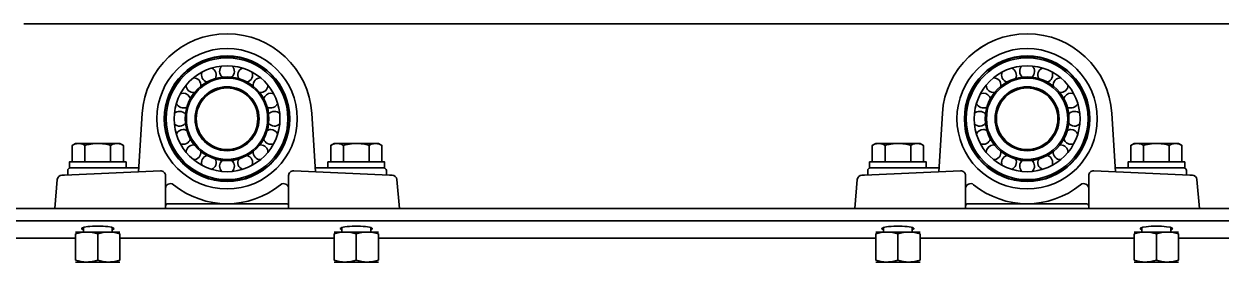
# Model space of a CAD drawing. Header units: millimetres. Extents: x -8400 to 8400, y -5940 to 5940.
# Drawn here: x -3591.3 to -3105.1, y 2719.1 to 2815.8 of the extents above; entities that cross this region are included whole.
import ezdxf

# ---------------------------------------------------------------- set-up
doc = ezdxf.new("R2010")
doc.units = ezdxf.units.MM
doc.layers.add('粗实线层', color=7, linetype='Continuous', lineweight=35)

msp = doc.modelspace()

# ---------------------------------------------------------------- linework, layer by layer
at = {"layer": '粗实线层', "linetype": 'Continuous', "lineweight": 35}
for points in [[(-3591.326, 2815.77), (-2721.333, 2815.77)], [(-3571.734, 2759.771), (-3571.734, 2766.467), (-3571.094, 2766.8), (-3570.448, 2767.054), (-3570.123, 2767.147), (-3569.796, 2767.215), (-3569.467, 2767.256), (-3569.136, 2767.27), (-3569.053, 2767.27), (-3568.971, 2767.267), (-3568.929, 2767.265), (-3568.888, 2767.262), (-3568.846, 2767.26), (-3568.805, 2767.256), (-3568.64, 2767.239), (-3568.475, 2767.215), (-3568.148, 2767.147), (-3567.822, 2767.053), (-3567.177, 2766.799), (-3566.538, 2766.467), (-3566.538, 2759.771)], [(-3550.95, 2766.467), (-3552.342, 2767.27), (-3552.479, 2767.27), (-3552.885, 2767.27), (-3553.548, 2767.27), (-3554.448, 2767.27), (-3555.557, 2767.27), (-3556.842, 2767.27), (-3558.264, 2767.27), (-3559.779, 2767.27), (-3561.342, 2767.27), (-3562.905, 2767.27), (-3564.42, 2767.27), (-3565.842, 2767.27), (-3567.127, 2767.27), (-3568.236, 2767.27), (-3569.136, 2767.27), (-3569.799, 2767.27), (-3570.205, 2767.27), (-3570.342, 2767.27), (-3571.734, 2766.467)], [(-3566.538, 2766.467), (-3565.901, 2766.642), (-3565.258, 2766.8), (-3565.096, 2766.836), (-3564.934, 2766.872), (-3564.772, 2766.906), (-3564.61, 2766.939), (-3564.285, 2767), (-3563.96, 2767.055), (-3563.308, 2767.148), (-3562.655, 2767.215), (-3561.999, 2767.256), (-3561.342, 2767.27), (-3560.682, 2767.256), (-3560.02, 2767.215), (-3559.937, 2767.207), (-3559.854, 2767.2), (-3559.771, 2767.192), (-3559.689, 2767.184), (-3559.524, 2767.166), (-3559.359, 2767.146), (-3559.031, 2767.102), (-3558.705, 2767.052), (-3558.057, 2766.935), (-3557.415, 2766.797), (-3556.778, 2766.641), (-3556.146, 2766.467), (-3556.146, 2759.771)], [(-3556.146, 2766.467), (-3555.506, 2766.8), (-3554.86, 2767.054), (-3554.535, 2767.147), (-3554.208, 2767.215), (-3553.879, 2767.256), (-3553.548, 2767.27), (-3553.465, 2767.27), (-3553.382, 2767.267), (-3553.341, 2767.265), (-3553.299, 2767.262), (-3553.258, 2767.26), (-3553.216, 2767.256), (-3553.051, 2767.239), (-3552.887, 2767.215), (-3552.559, 2767.147), (-3552.234, 2767.053), (-3551.588, 2766.799), (-3550.95, 2766.467), (-3550.95, 2759.771)], [(-3466.734, 2759.771), (-3466.734, 2766.467), (-3466.094, 2766.8), (-3465.449, 2767.054), (-3465.123, 2767.147), (-3464.796, 2767.215), (-3464.467, 2767.256), (-3464.136, 2767.27), (-3464.053, 2767.27), (-3463.971, 2767.267), (-3463.929, 2767.265), (-3463.888, 2767.262), (-3463.846, 2767.26), (-3463.805, 2767.256), (-3463.64, 2767.239), (-3463.475, 2767.215), (-3463.148, 2767.147), (-3462.822, 2767.053), (-3462.177, 2766.799), (-3461.538, 2766.467), (-3461.538, 2759.771)], [(-3445.95, 2766.467), (-3447.342, 2767.27), (-3447.479, 2767.27), (-3447.885, 2767.27), (-3448.548, 2767.27), (-3449.448, 2767.27), (-3450.557, 2767.27), (-3451.842, 2767.27), (-3453.264, 2767.27), (-3454.779, 2767.27), (-3456.342, 2767.27), (-3457.905, 2767.27), (-3459.42, 2767.27), (-3460.842, 2767.27), (-3462.127, 2767.27), (-3463.236, 2767.27), (-3464.136, 2767.27), (-3464.799, 2767.27), (-3465.205, 2767.27), (-3465.342, 2767.27), (-3466.734, 2766.467)], [(-3461.538, 2766.467), (-3460.901, 2766.642), (-3460.258, 2766.8), (-3460.096, 2766.836), (-3459.934, 2766.872), (-3459.772, 2766.906), (-3459.61, 2766.939), (-3459.285, 2767), (-3458.96, 2767.055), (-3458.308, 2767.148), (-3457.655, 2767.215), (-3456.999, 2767.256), (-3456.342, 2767.27), (-3455.682, 2767.256), (-3455.02, 2767.215), (-3454.937, 2767.207), (-3454.854, 2767.2), (-3454.771, 2767.192), (-3454.689, 2767.184), (-3454.524, 2767.166), (-3454.359, 2767.146), (-3454.031, 2767.102), (-3453.705, 2767.052), (-3453.057, 2766.935), (-3452.415, 2766.797), (-3451.778, 2766.641), (-3451.146, 2766.467), (-3451.146, 2759.771)], [(-3451.146, 2766.467), (-3450.506, 2766.8), (-3449.86, 2767.054), (-3449.535, 2767.147), (-3449.208, 2767.215), (-3448.879, 2767.256), (-3448.548, 2767.27), (-3448.465, 2767.27), (-3448.382, 2767.267), (-3448.341, 2767.265), (-3448.299, 2767.262), (-3448.258, 2767.26), (-3448.216, 2767.256), (-3448.051, 2767.239), (-3447.887, 2767.215), (-3447.559, 2767.147), (-3447.234, 2767.053), (-3446.588, 2766.799), (-3445.95, 2766.467), (-3445.95, 2759.771)], [(-3246.734, 2759.771), (-3246.734, 2766.467), (-3246.094, 2766.8), (-3245.448, 2767.054), (-3245.123, 2767.147), (-3244.796, 2767.215), (-3244.467, 2767.256), (-3244.136, 2767.27), (-3244.053, 2767.27), (-3243.97, 2767.267), (-3243.929, 2767.265), (-3243.888, 2767.262), (-3243.846, 2767.26), (-3243.805, 2767.256), (-3243.64, 2767.239), (-3243.475, 2767.215), (-3243.148, 2767.147), (-3242.822, 2767.053), (-3242.177, 2766.799), (-3241.538, 2766.467)], [(-3225.95, 2766.467), (-3227.342, 2767.27), (-3227.479, 2767.27), (-3227.885, 2767.27), (-3228.548, 2767.27), (-3229.447, 2767.27), (-3230.557, 2767.27), (-3231.842, 2767.27), (-3233.264, 2767.27), (-3234.779, 2767.27), (-3236.342, 2767.27), (-3237.905, 2767.27), (-3239.42, 2767.27), (-3240.842, 2767.27), (-3242.127, 2767.27), (-3243.236, 2767.27), (-3244.136, 2767.27), (-3244.799, 2767.27), (-3245.205, 2767.27), (-3245.342, 2767.27), (-3246.734, 2766.467)], [(-3241.538, 2759.771), (-3241.538, 2766.467), (-3240.901, 2766.642), (-3240.258, 2766.8), (-3240.096, 2766.836), (-3239.934, 2766.872), (-3239.772, 2766.906), (-3239.61, 2766.939), (-3239.285, 2767), (-3238.96, 2767.055), (-3238.308, 2767.148), (-3237.655, 2767.215), (-3236.999, 2767.256), (-3236.342, 2767.27), (-3235.682, 2767.256), (-3235.02, 2767.215), (-3234.937, 2767.207), (-3234.854, 2767.2), (-3234.771, 2767.192), (-3234.689, 2767.184), (-3234.524, 2767.166), (-3234.359, 2767.146), (-3234.031, 2767.102), (-3233.705, 2767.052), (-3233.057, 2766.935), (-3232.415, 2766.797), (-3231.778, 2766.641), (-3231.146, 2766.467), (-3231.146, 2759.771)], [(-3231.146, 2766.467), (-3230.506, 2766.8), (-3229.86, 2767.054), (-3229.535, 2767.147), (-3229.208, 2767.215), (-3228.879, 2767.256), (-3228.548, 2767.27), (-3228.465, 2767.27), (-3228.382, 2767.267), (-3228.34, 2767.265), (-3228.299, 2767.262), (-3228.258, 2767.26), (-3228.216, 2767.256), (-3228.051, 2767.239), (-3227.887, 2767.215), (-3227.559, 2767.147), (-3227.234, 2767.053), (-3226.588, 2766.799), (-3225.95, 2766.467), (-3225.95, 2759.771)], [(-3141.734, 2766.467), (-3140.342, 2767.27), (-3140.205, 2767.27), (-3139.799, 2767.27), (-3139.136, 2767.27), (-3139.467, 2767.256), (-3139.796, 2767.215), (-3140.123, 2767.147), (-3140.449, 2767.054), (-3141.094, 2766.8), (-3141.734, 2766.467), (-3141.734, 2759.771)], [(-3120.949, 2759.771), (-3120.949, 2766.467), (-3121.588, 2766.799), (-3122.234, 2767.053), (-3122.559, 2767.147), (-3122.887, 2767.215), (-3123.051, 2767.239), (-3123.216, 2767.256), (-3123.258, 2767.26), (-3123.299, 2767.262), (-3123.341, 2767.265), (-3123.382, 2767.267), (-3123.465, 2767.27), (-3123.548, 2767.27), (-3124.448, 2767.27), (-3125.557, 2767.27), (-3126.842, 2767.27), (-3128.264, 2767.27), (-3129.779, 2767.27), (-3131.342, 2767.27), (-3132.905, 2767.27), (-3134.42, 2767.27), (-3135.842, 2767.27), (-3137.127, 2767.27), (-3138.236, 2767.27), (-3139.136, 2767.27), (-3139.053, 2767.27), (-3138.971, 2767.267), (-3138.929, 2767.265), (-3138.887, 2767.262), (-3138.846, 2767.26), (-3138.805, 2767.256), (-3138.64, 2767.239), (-3138.475, 2767.215), (-3138.148, 2767.147), (-3137.822, 2767.053), (-3137.177, 2766.799), (-3136.538, 2766.467)], [(-3136.538, 2759.771), (-3136.538, 2766.467), (-3135.901, 2766.642), (-3135.258, 2766.8), (-3135.096, 2766.836), (-3134.934, 2766.872), (-3134.772, 2766.906), (-3134.61, 2766.939), (-3134.285, 2767), (-3133.96, 2767.055), (-3133.308, 2767.148), (-3132.655, 2767.215), (-3131.999, 2767.256), (-3131.342, 2767.27), (-3130.682, 2767.256), (-3130.02, 2767.215), (-3129.937, 2767.207), (-3129.854, 2767.2), (-3129.771, 2767.192), (-3129.689, 2767.184), (-3129.524, 2767.166), (-3129.359, 2767.146), (-3129.031, 2767.102), (-3128.705, 2767.052), (-3128.057, 2766.935), (-3127.415, 2766.797), (-3126.778, 2766.641), (-3126.146, 2766.467), (-3126.146, 2759.771)], [(-3126.146, 2766.467), (-3125.506, 2766.8), (-3124.86, 2767.054), (-3124.535, 2767.147), (-3124.208, 2767.215), (-3123.879, 2767.256), (-3123.548, 2767.27), (-3122.885, 2767.27), (-3122.479, 2767.27), (-3122.342, 2767.27), (-3120.949, 2766.467)], [(-3549.842, 2757.27), (-3549.842, 2759.771), (-3549.949, 2759.771), (-3550.268, 2759.771), (-3550.794, 2759.771), (-3551.516, 2759.771), (-3552.421, 2759.771), (-3553.493, 2759.771), (-3554.71, 2759.771), (-3556.051, 2759.771), (-3557.491, 2759.771), (-3559.002, 2759.771), (-3560.557, 2759.771), (-3562.127, 2759.771), (-3563.682, 2759.771), (-3565.193, 2759.771), (-3566.633, 2759.771), (-3567.974, 2759.771), (-3569.191, 2759.771), (-3570.263, 2759.771), (-3571.168, 2759.771), (-3571.89, 2759.771), (-3572.415, 2759.771), (-3572.735, 2759.771), (-3572.842, 2759.771), (-3572.842, 2757.27), (-3572.731, 2757.27), (-3572.4, 2757.27), (-3571.856, 2757.27), (-3571.11, 2757.27), (-3570.174, 2757.27), (-3569.068, 2757.27), (-3567.814, 2757.27), (-3566.434, 2757.27), (-3564.956, 2757.27), (-3563.409, 2757.27), (-3561.821, 2757.27), (-3560.224, 2757.27), (-3558.649, 2757.27), (-3557.126, 2757.27), (-3555.684, 2757.27), (-3554.351, 2757.27), (-3553.154, 2757.27), (-3544.661, 2757.27)], [(-3544.661, 2757.27), (-3563.995, 2757.27)], [(-3511.842, 2760.537), (-3511.842, 2760.535)], [(-3511.681, 2760.509), (-3511.442, 2760.271), (-3511.337, 2760.271), (-3511.029, 2760.271), (-3510.545, 2760.271), (-3509.922, 2760.271), (-3509.212, 2760.271), (-3508.472, 2760.271), (-3507.762, 2760.271), (-3507.139, 2760.271), (-3506.655, 2760.271), (-3506.347, 2760.271), (-3506.242, 2760.271), (-3506.003, 2760.509)], [(-3505.842, 2760.535), (-3505.842, 2760.537), (-3505.842, 2760.537)], [(-3473.023, 2757.27), (-3464.53, 2757.27), (-3463.332, 2757.27), (-3462, 2757.27), (-3460.558, 2757.27), (-3459.034, 2757.27), (-3457.459, 2757.27), (-3455.863, 2757.27), (-3454.275, 2757.27), (-3452.728, 2757.27), (-3451.25, 2757.27), (-3449.87, 2757.27), (-3448.615, 2757.27), (-3447.51, 2757.27), (-3446.574, 2757.27), (-3445.828, 2757.27), (-3445.283, 2757.27), (-3444.953, 2757.27), (-3444.842, 2757.27), (-3444.842, 2759.771), (-3444.949, 2759.771), (-3445.268, 2759.771), (-3445.794, 2759.771), (-3446.516, 2759.771), (-3447.421, 2759.771), (-3448.493, 2759.771), (-3449.71, 2759.771), (-3451.051, 2759.771), (-3452.491, 2759.771), (-3454.002, 2759.771), (-3455.557, 2759.771), (-3457.127, 2759.771), (-3458.682, 2759.771), (-3460.193, 2759.771), (-3461.633, 2759.771), (-3462.974, 2759.771), (-3464.191, 2759.771), (-3465.263, 2759.771), (-3466.168, 2759.771), (-3466.89, 2759.771), (-3467.416, 2759.771), (-3467.735, 2759.771), (-3467.842, 2759.771), (-3467.842, 2757.27)], [(-3453.688, 2757.27), (-3473.023, 2757.27)], [(-3224.842, 2757.27), (-3224.842, 2759.771), (-3224.949, 2759.771), (-3225.268, 2759.771), (-3225.794, 2759.771), (-3226.516, 2759.771), (-3227.421, 2759.771), (-3228.492, 2759.771), (-3229.71, 2759.771), (-3231.051, 2759.771), (-3232.491, 2759.771), (-3234.002, 2759.771), (-3235.557, 2759.771), (-3237.127, 2759.771), (-3238.682, 2759.771), (-3240.193, 2759.771), (-3241.633, 2759.771), (-3242.974, 2759.771), (-3244.191, 2759.771), (-3245.263, 2759.771), (-3246.168, 2759.771), (-3246.89, 2759.771), (-3247.415, 2759.771), (-3247.735, 2759.771), (-3247.842, 2759.771), (-3247.842, 2757.27), (-3247.731, 2757.27), (-3247.4, 2757.27), (-3246.856, 2757.27), (-3246.109, 2757.27), (-3245.174, 2757.27), (-3244.068, 2757.27), (-3242.814, 2757.27), (-3241.434, 2757.27), (-3239.956, 2757.27), (-3238.409, 2757.27), (-3236.821, 2757.27), (-3235.225, 2757.27), (-3233.649, 2757.27), (-3232.126, 2757.27), (-3230.684, 2757.27), (-3229.352, 2757.27), (-3228.154, 2757.27)], [(-3219.661, 2757.27), (-3238.995, 2757.27)], [(-3219.661, 2757.27), (-3228.154, 2757.27)], [(-3186.842, 2760.537), (-3186.842, 2760.535)], [(-3186.681, 2760.509), (-3186.442, 2760.271), (-3186.337, 2760.271), (-3186.029, 2760.271), (-3185.545, 2760.271), (-3184.922, 2760.271), (-3184.212, 2760.271), (-3183.472, 2760.271), (-3182.762, 2760.271), (-3182.139, 2760.271), (-3181.655, 2760.271), (-3181.347, 2760.271), (-3181.242, 2760.271), (-3181.003, 2760.509)], [(-3180.842, 2760.535), (-3180.842, 2760.537), (-3180.842, 2760.537)], [(-3148.023, 2757.27), (-3139.53, 2757.27), (-3138.332, 2757.27), (-3136.999, 2757.27), (-3135.558, 2757.27), (-3134.034, 2757.27), (-3132.459, 2757.27), (-3130.863, 2757.27), (-3129.275, 2757.27), (-3127.727, 2757.27), (-3126.25, 2757.27), (-3124.87, 2757.27), (-3123.615, 2757.27), (-3122.509, 2757.27), (-3121.574, 2757.27), (-3120.827, 2757.27), (-3120.283, 2757.27), (-3119.953, 2757.27), (-3119.842, 2757.27), (-3119.842, 2759.771), (-3119.949, 2759.771), (-3120.268, 2759.771), (-3120.794, 2759.771), (-3121.516, 2759.771), (-3122.421, 2759.771), (-3123.492, 2759.771), (-3124.71, 2759.771), (-3126.051, 2759.771), (-3127.491, 2759.771), (-3129.002, 2759.771), (-3130.557, 2759.771), (-3132.127, 2759.771), (-3133.682, 2759.771), (-3135.193, 2759.771), (-3136.633, 2759.771), (-3137.974, 2759.771), (-3139.191, 2759.771), (-3140.263, 2759.771), (-3141.168, 2759.771), (-3141.89, 2759.771), (-3142.415, 2759.771), (-3142.735, 2759.771), (-3142.842, 2759.771), (-3142.842, 2757.27)], [(-3577.812, 2752.544), (-3578.842, 2740.77)], [(-3533.842, 2740.77), (-3533.842, 2754.169)], [(-3483.842, 2754.169), (-3483.842, 2740.77)], [(-3438.842, 2740.77), (-3439.872, 2752.544)], [(-3158.842, 2754.169), (-3158.842, 2740.77)], [(-3113.842, 2740.77), (-3114.872, 2752.544)], [(-1771.342, 2738.337), (-1771.342, 2740.77), (-5571.342, 2740.77), (-5571.342, 2738.337)], [(-1771.342, 2735.77), (-5571.342, 2735.77)], [(-3567.192, 2733.082), (-3567.192, 2731.27)], [(-3555.491, 2731.27), (-3555.491, 2733.082)], [(-3462.193, 2732.195), (-3462.598, 2732.362), (-3462.81, 2732.538), (-3462.823, 2732.716), (-3462.636, 2732.892), (-3462.255, 2733.061), (-3461.692, 2733.216), (-3460.964, 2733.354), (-3460.094, 2733.47), (-3459.108, 2733.56), (-3458.036, 2733.621), (-3456.913, 2733.652), (-3455.771, 2733.652), (-3454.648, 2733.621), (-3453.576, 2733.56), (-3452.59, 2733.47), (-3451.72, 2733.354), (-3450.992, 2733.216), (-3450.429, 2733.061), (-3450.048, 2732.892), (-3449.861, 2732.716), (-3449.874, 2732.538), (-3450.086, 2732.362), (-3450.491, 2732.195)], [(-3462.192, 2733.082), (-3462.192, 2731.27)], [(-3450.492, 2731.27), (-3450.492, 2733.082)], [(-3242.192, 2732.195), (-3242.598, 2732.362), (-3242.81, 2732.538), (-3242.823, 2732.716), (-3242.636, 2732.892), (-3242.255, 2733.061), (-3241.692, 2733.216), (-3240.964, 2733.354), (-3240.094, 2733.47), (-3239.107, 2733.56), (-3238.036, 2733.621), (-3236.913, 2733.652), (-3235.771, 2733.652), (-3234.648, 2733.621), (-3233.576, 2733.56), (-3232.59, 2733.47), (-3231.72, 2733.354), (-3230.992, 2733.216), (-3230.429, 2733.061), (-3230.048, 2732.892), (-3229.861, 2732.716), (-3229.874, 2732.538), (-3230.086, 2732.362), (-3230.491, 2732.195)], [(-3242.192, 2733.082), (-3242.192, 2731.27)], [(-3230.491, 2731.27), (-3230.491, 2733.082)], [(-3137.193, 2733.082), (-3137.193, 2731.27)], [(-3125.491, 2731.27), (-3125.491, 2733.082)], [(-3642.129, 2728.771), (-3570.345, 2728.771)], [(-3570.342, 2731.27), (-3570.205, 2731.27), (-3569.799, 2731.27), (-3569.136, 2731.27), (-3568.236, 2731.27), (-3567.127, 2731.27), (-3565.842, 2731.27), (-3565.985, 2731.27), (-3566.129, 2731.267), (-3566.201, 2731.265), (-3566.272, 2731.262), (-3566.344, 2731.26), (-3566.416, 2731.256), (-3566.702, 2731.239), (-3566.987, 2731.215), (-3567.554, 2731.147), (-3568.118, 2731.053), (-3569.235, 2730.799), (-3570.342, 2730.467), (-3570.342, 2719.874), (-3569.233, 2719.541), (-3568.115, 2719.287), (-3567.552, 2719.194), (-3566.985, 2719.126), (-3566.415, 2719.084), (-3565.842, 2719.07), (-3565.699, 2719.071), (-3565.555, 2719.074), (-3565.483, 2719.076), (-3565.411, 2719.078), (-3565.34, 2719.081), (-3565.268, 2719.084), (-3564.982, 2719.102), (-3564.697, 2719.126), (-3564.13, 2719.194), (-3563.566, 2719.287), (-3562.448, 2719.541), (-3561.342, 2719.874)], [(-3561.342, 2730.467), (-3561.342, 2719.874), (-3560.233, 2719.541), (-3559.115, 2719.287), (-3558.552, 2719.194), (-3557.985, 2719.126), (-3557.415, 2719.084), (-3556.842, 2719.07), (-3556.699, 2719.071), (-3556.555, 2719.074), (-3556.483, 2719.076), (-3556.411, 2719.078), (-3556.34, 2719.081), (-3556.268, 2719.084), (-3555.982, 2719.102), (-3555.697, 2719.126), (-3555.13, 2719.194), (-3554.566, 2719.287), (-3553.448, 2719.541), (-3552.342, 2719.874), (-3552.342, 2730.467), (-3553.45, 2730.8), (-3554.569, 2731.054), (-3555.132, 2731.147), (-3555.699, 2731.215), (-3556.269, 2731.256), (-3556.842, 2731.27), (-3556.985, 2731.27), (-3557.129, 2731.267), (-3557.201, 2731.265), (-3557.272, 2731.262), (-3557.344, 2731.26), (-3557.416, 2731.256), (-3557.702, 2731.239), (-3557.987, 2731.215), (-3558.554, 2731.147), (-3559.118, 2731.053), (-3560.236, 2730.799), (-3561.342, 2730.467), (-3562.45, 2730.8), (-3563.569, 2731.054), (-3564.132, 2731.147), (-3564.699, 2731.215), (-3565.269, 2731.256), (-3565.842, 2731.27), (-3564.42, 2731.27), (-3562.905, 2731.27), (-3561.342, 2731.27), (-3559.779, 2731.27), (-3558.264, 2731.27), (-3556.842, 2731.27), (-3555.557, 2731.27), (-3554.448, 2731.27), (-3553.548, 2731.27), (-3552.885, 2731.27), (-3552.479, 2731.27), (-3552.342, 2731.27)], [(-3552.354, 2728.771), (-3465.37, 2728.771)], [(-3456.342, 2730.467), (-3457.45, 2730.8), (-3458.569, 2731.054), (-3459.132, 2731.147), (-3459.699, 2731.215), (-3460.269, 2731.256), (-3460.842, 2731.27), (-3460.985, 2731.27), (-3461.129, 2731.267), (-3461.201, 2731.265), (-3461.272, 2731.262), (-3461.344, 2731.26), (-3461.416, 2731.256), (-3461.702, 2731.239), (-3461.987, 2731.215), (-3462.554, 2731.147), (-3463.118, 2731.053), (-3464.236, 2730.799), (-3465.342, 2730.467), (-3465.342, 2719.874), (-3464.233, 2719.541), (-3463.115, 2719.287), (-3462.552, 2719.194), (-3461.985, 2719.126), (-3461.415, 2719.084), (-3460.842, 2719.07), (-3459.42, 2719.07), (-3457.905, 2719.07), (-3456.342, 2719.07), (-3454.779, 2719.07), (-3453.264, 2719.07), (-3451.842, 2719.07), (-3450.557, 2719.07), (-3449.448, 2719.07), (-3448.548, 2719.07), (-3447.885, 2719.07), (-3447.479, 2719.07), (-3447.342, 2719.07)], [(-3465.342, 2731.27), (-3465.205, 2731.27), (-3464.799, 2731.27), (-3464.136, 2731.27), (-3463.236, 2731.27), (-3462.127, 2731.27), (-3460.842, 2731.27), (-3459.42, 2731.27), (-3457.905, 2731.27), (-3456.342, 2731.27), (-3454.779, 2731.27), (-3453.264, 2731.27), (-3451.842, 2731.27), (-3451.985, 2731.27), (-3452.129, 2731.267), (-3452.201, 2731.265), (-3452.272, 2731.262), (-3452.344, 2731.26), (-3452.416, 2731.256), (-3452.702, 2731.239), (-3452.987, 2731.215), (-3453.554, 2731.147), (-3454.118, 2731.053), (-3455.236, 2730.799), (-3456.342, 2730.467), (-3456.342, 2719.874), (-3457.448, 2719.541), (-3458.566, 2719.287), (-3459.13, 2719.194), (-3459.697, 2719.126), (-3459.982, 2719.102), (-3460.268, 2719.084), (-3460.34, 2719.081), (-3460.411, 2719.078), (-3460.483, 2719.076), (-3460.555, 2719.074), (-3460.699, 2719.071), (-3460.842, 2719.07), (-3462.127, 2719.07), (-3463.236, 2719.07), (-3464.136, 2719.07), (-3464.799, 2719.07), (-3465.205, 2719.07), (-3465.342, 2719.07)], [(-3456.342, 2719.874), (-3455.233, 2719.541), (-3454.115, 2719.287), (-3453.552, 2719.194), (-3452.985, 2719.126), (-3452.415, 2719.084), (-3451.842, 2719.07), (-3451.699, 2719.071), (-3451.555, 2719.074), (-3451.483, 2719.076), (-3451.411, 2719.078), (-3451.34, 2719.081), (-3451.268, 2719.084), (-3450.982, 2719.102), (-3450.697, 2719.126), (-3450.13, 2719.194), (-3449.566, 2719.287), (-3448.448, 2719.541), (-3447.342, 2719.874), (-3447.342, 2730.467), (-3448.451, 2730.8), (-3449.569, 2731.054), (-3450.132, 2731.147), (-3450.699, 2731.215), (-3451.269, 2731.256), (-3451.842, 2731.27), (-3450.557, 2731.27), (-3449.448, 2731.27), (-3448.548, 2731.27), (-3447.885, 2731.27), (-3447.479, 2731.27), (-3447.342, 2731.27)], [(-3447.379, 2728.771), (-3245.386, 2728.771)], [(-3245.342, 2719.07), (-3245.205, 2719.07), (-3244.799, 2719.07), (-3244.136, 2719.07), (-3243.236, 2719.07), (-3242.127, 2719.07), (-3240.842, 2719.07), (-3241.415, 2719.084), (-3241.985, 2719.126), (-3242.552, 2719.194), (-3243.115, 2719.287), (-3244.233, 2719.541), (-3245.342, 2719.874), (-3245.342, 2730.467), (-3244.236, 2730.799), (-3243.118, 2731.053), (-3242.554, 2731.147), (-3241.987, 2731.215), (-3241.702, 2731.239), (-3241.416, 2731.256), (-3241.344, 2731.26), (-3241.272, 2731.262), (-3241.201, 2731.265), (-3241.129, 2731.267), (-3240.985, 2731.27), (-3240.842, 2731.27), (-3242.127, 2731.27), (-3243.236, 2731.27), (-3244.136, 2731.27), (-3244.799, 2731.27), (-3245.205, 2731.27), (-3245.342, 2731.27)], [(-3236.342, 2730.467), (-3237.451, 2730.8), (-3238.569, 2731.054), (-3239.132, 2731.147), (-3239.699, 2731.215), (-3240.269, 2731.256), (-3240.842, 2731.27), (-3239.42, 2731.27), (-3237.905, 2731.27), (-3236.342, 2731.27), (-3234.779, 2731.27), (-3233.264, 2731.27), (-3231.842, 2731.27), (-3230.557, 2731.27), (-3229.447, 2731.27), (-3228.548, 2731.27), (-3227.885, 2731.27), (-3227.479, 2731.27), (-3227.342, 2731.27)], [(-3227.395, 2728.771), (-3140.351, 2728.771)], [(-3122.342, 2731.27), (-3122.479, 2731.27), (-3122.885, 2731.27), (-3123.548, 2731.27), (-3124.448, 2731.27), (-3125.557, 2731.27), (-3126.842, 2731.27), (-3126.269, 2731.256), (-3125.699, 2731.215), (-3125.132, 2731.147), (-3124.569, 2731.054), (-3123.45, 2730.8), (-3122.342, 2730.467), (-3122.342, 2719.874), (-3123.448, 2719.541), (-3124.566, 2719.287), (-3125.13, 2719.194), (-3125.697, 2719.126), (-3125.982, 2719.102), (-3126.268, 2719.084), (-3126.34, 2719.081), (-3126.411, 2719.078), (-3126.483, 2719.076), (-3126.555, 2719.074), (-3126.699, 2719.071), (-3126.842, 2719.07), (-3128.264, 2719.07), (-3129.779, 2719.07), (-3131.342, 2719.07), (-3132.905, 2719.07), (-3134.42, 2719.07), (-3135.842, 2719.07), (-3135.699, 2719.071), (-3135.555, 2719.074), (-3135.483, 2719.076), (-3135.412, 2719.078), (-3135.34, 2719.081), (-3135.268, 2719.084), (-3134.982, 2719.102), (-3134.697, 2719.126), (-3134.13, 2719.194), (-3133.566, 2719.287), (-3132.448, 2719.541), (-3131.342, 2719.874), (-3131.342, 2730.467), (-3130.236, 2730.799), (-3129.118, 2731.053), (-3128.554, 2731.147), (-3127.987, 2731.215), (-3127.702, 2731.239), (-3127.416, 2731.256), (-3127.344, 2731.26), (-3127.272, 2731.262), (-3127.201, 2731.265), (-3127.129, 2731.267), (-3126.985, 2731.27), (-3126.842, 2731.27), (-3128.264, 2731.27), (-3129.779, 2731.27), (-3131.342, 2731.27), (-3132.905, 2731.27), (-3134.42, 2731.27), (-3135.842, 2731.27), (-3137.127, 2731.27), (-3138.236, 2731.27), (-3139.136, 2731.27), (-3139.799, 2731.27), (-3140.205, 2731.27), (-3140.342, 2731.27)], [(-3131.342, 2730.467), (-3132.451, 2730.8), (-3133.569, 2731.054), (-3134.132, 2731.147), (-3134.699, 2731.215), (-3135.269, 2731.256), (-3135.842, 2731.27), (-3135.985, 2731.27), (-3136.129, 2731.267), (-3136.201, 2731.265), (-3136.272, 2731.262), (-3136.344, 2731.26), (-3136.416, 2731.256), (-3136.702, 2731.239), (-3136.987, 2731.215), (-3137.554, 2731.147), (-3138.118, 2731.053), (-3139.235, 2730.799), (-3140.342, 2730.467), (-3140.342, 2719.874), (-3139.233, 2719.541), (-3138.115, 2719.287), (-3137.551, 2719.194), (-3136.985, 2719.126), (-3136.415, 2719.084), (-3135.842, 2719.07), (-3137.127, 2719.07), (-3138.236, 2719.07), (-3139.136, 2719.07), (-3139.799, 2719.07), (-3140.205, 2719.07), (-3140.342, 2719.07)], [(-3122.361, 2728.771), (-2920.367, 2728.771)], [(-3552.342, 2719.07), (-3552.479, 2719.07), (-3552.885, 2719.07), (-3553.548, 2719.07), (-3554.448, 2719.07), (-3555.557, 2719.07), (-3556.842, 2719.07), (-3558.264, 2719.07), (-3559.779, 2719.07), (-3561.342, 2719.07), (-3562.905, 2719.07), (-3564.42, 2719.07), (-3565.842, 2719.07), (-3567.127, 2719.07), (-3568.236, 2719.07), (-3569.136, 2719.07), (-3569.799, 2719.07), (-3570.205, 2719.07), (-3570.342, 2719.07)], [(-3227.342, 2719.07), (-3227.479, 2719.07), (-3227.885, 2719.07), (-3228.548, 2719.07), (-3229.447, 2719.07), (-3230.557, 2719.07), (-3231.842, 2719.07), (-3233.264, 2719.07), (-3234.779, 2719.07), (-3236.342, 2719.07), (-3237.905, 2719.07), (-3239.42, 2719.07), (-3240.842, 2719.07), (-3240.699, 2719.071), (-3240.555, 2719.074), (-3240.483, 2719.076), (-3240.412, 2719.078), (-3240.34, 2719.081), (-3240.268, 2719.084), (-3239.982, 2719.102), (-3239.697, 2719.126), (-3239.13, 2719.194), (-3238.566, 2719.287), (-3237.448, 2719.541), (-3236.342, 2719.874)], [(-3131.342, 2719.874), (-3130.233, 2719.541), (-3129.115, 2719.287), (-3128.552, 2719.194), (-3127.985, 2719.126), (-3127.415, 2719.084), (-3126.842, 2719.07), (-3125.557, 2719.07), (-3124.448, 2719.07), (-3123.548, 2719.07), (-3122.885, 2719.07), (-3122.479, 2719.07), (-3122.342, 2719.07)]]:
    msp.add_lwpolyline(points, dxfattribs=at)
for points in [[(-3544.755, 2755.77), (-3543.275, 2779.426, -0.9393667), (-3474.409, 2779.426), (-3472.929, 2755.77)], [(-3472.929, 2755.77), (-3474.409, 2779.426, 0.9393667), (-3543.275, 2779.425)], [(-3219.755, 2755.77), (-3218.275, 2779.426, -0.9393645), (-3149.409, 2779.426), (-3147.929, 2755.77)], [(-3147.929, 2755.77), (-3149.409, 2779.426, 0.9393645), (-3218.275, 2779.425)], [(-3523.741, 2785.457, 0.3352514), (-3526.627, 2787.637, 0.1016788), (-3527.809, 2787.394)], [(-3489.874, 2787.394, 0.1016656), (-3491.057, 2787.637, 0.3352647), (-3493.943, 2785.457)], [(-3198.741, 2785.457, 0.3352779), (-3201.627, 2787.637, 0.1016656), (-3202.809, 2787.394)], [(-3164.874, 2787.394, 0.1016523), (-3166.057, 2787.637, 0.3352779), (-3168.943, 2785.457)], [(-3525.74, 2779.132, 0.2292145), (-3528.092, 2780.27, 0.2021873), (-3530.24, 2779.365)], [(-3487.444, 2779.365, 0.2021873), (-3489.592, 2780.27, 0.2292145), (-3491.944, 2779.132)], [(-3200.74, 2779.132, 0.2292061), (-3203.092, 2780.27, 0.2021825), (-3205.24, 2779.365)], [(-3162.444, 2779.365, 0.2021825), (-3164.592, 2780.27, 0.2292277), (-3166.944, 2779.132)], [(-3525.166, 2772.524, 0.127855), (-3526.627, 2772.903, 0.3067853), (-3529.412, 2771.017)], [(-3488.271, 2771.017, 0.3067853), (-3491.057, 2772.903, 0.127855), (-3492.518, 2772.524)], [(-3200.166, 2772.524, 0.127855), (-3201.627, 2772.903, 0.3067853), (-3204.412, 2771.017)], [(-3163.271, 2771.017, 0.306772), (-3166.057, 2772.903, 0.1278815), (-3167.518, 2772.524)], [(-3522.107, 2766.639, 0.0290835), (-3522.454, 2766.659, 0.4142178), (-3525.454, 2763.659)], [(-3492.23, 2763.621, 0.4142014), (-3495.23, 2766.659, 0.0290835), (-3495.577, 2766.639)], [(-3197.107, 2766.639, 0.0290614), (-3197.454, 2766.659, 0.4142119), (-3200.454, 2763.659)], [(-3167.23, 2763.621, 0.4142148), (-3170.23, 2766.659, 0.0290614), (-3170.577, 2766.639)], [(-3572.57, 2757.27, 0.4142324), (-3573.57, 2756.27), (-3573.57, 2754.474)], [(-3444.114, 2754.474), (-3444.114, 2756.27, 0.4142324), (-3445.114, 2757.27)], [(-3247.57, 2757.27, 0.4142502), (-3248.57, 2756.27), (-3248.57, 2754.474)], [(-3185.826, 2760.27, 0.4142259), (-3186.092, 2756.036, 0.0184209), (-3185.936, 2755.873)], [(-3119.114, 2754.474), (-3119.114, 2756.27, 0.4142502), (-3120.114, 2757.27)], [(-3578.842, 2740.77), (-3577.812, 2752.544, -0.3759804), (-3575.909, 2754.368), (-3575.774, 2754.374), (-3575.405, 2754.391), (-3574.902, 2754.413), (-3535.932, 2756.168, -0.4275524), (-3533.842, 2754.169), (-3533.842, 2740.77)], [(-3483.842, 2740.77), (-3483.842, 2754.168, -0.4276233), (-3481.752, 2756.168), (-3442.782, 2754.413), (-3442.278, 2754.391), (-3441.909, 2754.374), (-3441.774, 2754.368, -0.3759804), (-3439.872, 2752.544), (-3438.842, 2740.77)], [(-3253.842, 2740.77), (-3252.812, 2752.544, -0.3759804), (-3250.909, 2754.368), (-3250.774, 2754.374), (-3250.405, 2754.391), (-3249.902, 2754.413), (-3210.932, 2756.168, -0.427525), (-3208.842, 2754.169), (-3208.842, 2740.77)], [(-3158.842, 2740.77), (-3158.842, 2754.168, -0.4276233), (-3156.752, 2756.168), (-3117.782, 2754.413), (-3117.278, 2754.391), (-3116.91, 2754.374), (-3116.774, 2754.368, -0.3759804), (-3114.872, 2752.544), (-3113.842, 2740.77)], [(-3483.842, 2748.929, 0.631336), (-3487.102, 2750.482, -0.3547124), (-3530.582, 2750.481, 0.6313055), (-3533.842, 2748.929)], [(-3483.842, 2748.929, 0.631336), (-3487.102, 2750.481, -0.3547124), (-3530.582, 2750.482, 0.6313055), (-3533.842, 2748.929)], [(-3158.842, 2748.929, 0.631336), (-3162.102, 2750.482, -0.3547124), (-3205.582, 2750.481, 0.6313452), (-3208.842, 2748.929)], [(-3158.842, 2748.929, 0.631336), (-3162.102, 2750.481, -0.3547124), (-3205.582, 2750.482, 0.6313452), (-3208.842, 2748.929)], [(-3483.842, 2741.77, 0.4141927), (-3484.842, 2742.77), (-3508.842, 2742.77), (-3532.842, 2742.77, 0.4141927), (-3533.842, 2741.77)], [(-3158.842, 2741.77, 0.4141708), (-3159.842, 2742.77), (-3183.842, 2742.77), (-3207.842, 2742.77, 0.4141708), (-3208.842, 2741.77)]]:
    msp.add_lwpolyline(points, format="xyb", dxfattribs=at)
msp.add_lwpolyline([(-3236.342, 2730.467), (-3236.342, 2719.874), (-3235.233, 2719.541), (-3234.115, 2719.287), (-3233.551, 2719.194), (-3232.985, 2719.126), (-3232.415, 2719.084), (-3231.842, 2719.07), (-3231.699, 2719.071), (-3231.555, 2719.074), (-3231.483, 2719.076), (-3231.412, 2719.078), (-3231.34, 2719.081), (-3231.268, 2719.084), (-3230.982, 2719.102), (-3230.697, 2719.126), (-3230.13, 2719.194), (-3229.566, 2719.287), (-3228.448, 2719.541), (-3227.342, 2719.874), (-3227.342, 2730.467), (-3228.45, 2730.8), (-3229.569, 2731.054), (-3230.132, 2731.147), (-3230.699, 2731.215), (-3231.269, 2731.256), (-3231.842, 2731.27), (-3231.985, 2731.27), (-3232.129, 2731.267), (-3232.201, 2731.265), (-3232.272, 2731.262), (-3232.344, 2731.26), (-3232.416, 2731.256), (-3232.702, 2731.239), (-3232.987, 2731.215), (-3233.554, 2731.147), (-3234.118, 2731.053), (-3235.236, 2730.799)], close=True, dxfattribs=at)
for centre, radius in [((-3508.842, 2777.27), 28.5), ((-3183.842, 2777.27), 28.5), ((-3508.842, 2777.27), 25.5), ((-3508.842, 2777.27), 25.341), ((-3508.842, 2777.27), 24.739), ((-3183.842, 2777.27), 25.5), ((-3183.842, 2777.27), 25.341), ((-3183.842, 2777.27), 24.739), ((-3508.842, 2777.27), 21.5), ((-3183.842, 2777.27), 21.5), ((-3508.842, 2777.27), 17), ((-3508.842, 2777.27), 16.5), ((-3183.842, 2777.27), 17), ((-3183.842, 2777.27), 16.5), ((-3508.842, 2777.27), 13), ((-3508.842, 2777.27), 12.5), ((-3183.842, 2777.27), 13), ((-3183.842, 2777.27), 12.5)]:
    msp.add_circle(centre, radius, dxfattribs=at)
for centre, radius, start, end in [((-3516.209, 2795.055), 3, 156.78466, 254.14708), ((-3516.208, 2795.055), 3, 330.86143, 68.23427), ((-3508.842, 2796.521), 3, 134.28595, 231.65058), ((-3508.842, 2796.521), 3, 308.3626, 45.70991), ((-3501.475, 2795.055), 3, 111.78474, 209.12989), ((-3501.475, 2795.055), 3, 285.86075, 23.21826), ((-3191.209, 2795.055), 3, 156.78636, 254.1435), ((-3191.208, 2795.055), 3, 330.86143, 68.21396), ((-3183.842, 2796.521), 3, 134.28737, 231.6664), ((-3183.842, 2796.521), 3, 308.36208, 45.745), ((-3176.475, 2795.055), 3, 111.7855, 209.16502), ((-3176.475, 2795.055), 3, 285.8631, 23.226), ((-3522.46, 2791.634), 2.248, 89.83953, 90.80244), ((-3522.454, 2790.882), 3, 353.36236, 90.01249), ((-3495.23, 2790.882), 3, 90.00016, 186.65108), ((-3495.224, 2791.634), 2.248, 89.19756, 90.16048), ((-3197.46, 2791.64), 2.242, 89.84042, 90.80334), ((-3197.454, 2790.882), 3, 353.36379, 90.01097), ((-3170.23, 2790.882), 3, 89.99857, 186.62496), ((-3170.224, 2791.64), 2.242, 89.19666, 90.15958), ((-3522.454, 2790.882), 3, 179.28636, 276.62421), ((-3495.23, 2790.882), 3, 263.36953, 0.7031), ((-3197.454, 2790.882), 3, 179.28636, 276.62299), ((-3170.23, 2790.882), 3, 263.36953, 0.7031), ((-3526.627, 2784.637), 3, 201.78474, 299.14265), ((-3491.057, 2784.637), 3, 240.86753, 338.21453), ((-3201.627, 2784.637), 3, 201.78623, 299.14019), ((-3166.057, 2784.637), 3, 240.86645, 338.19985), ((-3528.092, 2777.27), 3, 224.28597, 321.64336), ((-3489.592, 2777.27), 3, 218.36793, 315.70088), ((-3203.092, 2777.27), 3, 224.28597, 321.6258), ((-3164.592, 2777.27), 3, 218.36931, 315.72802), ((-3526.627, 2769.903), 3, 246.78534, 344.14142), ((-3491.057, 2769.903), 3, 195.86858, 293.23679), ((-3201.626, 2769.904), 3, 246.78507, 344.13435), ((-3166.057, 2769.904), 3, 195.87036, 293.23056), ((-3521.007, 2763.665), 4.446, 180.07912, 180.56464), ((-3522.454, 2763.659), 3, 270.0006, 6.65716), ((-3516.208, 2759.486), 3, 105.86947, 203.26278), ((-3501.475, 2759.486), 3, 336.78003, 74.12482), ((-3495.23, 2763.659), 3, 173.36666, 269.98634), ((-3495.237, 2762.162), 4.496, 89.43829, 89.91975), ((-3196.008, 2763.665), 4.446, 180.07912, 180.56465), ((-3197.454, 2763.659), 3, 269.99901, 6.63101), ((-3191.209, 2759.485), 3, 105.86871, 203.21826), ((-3176.475, 2759.485), 3, 336.78173, 74.11692), ((-3170.23, 2763.659), 3, 173.36809, 269.98483), ((-3170.236, 2762.162), 4.496, 89.43807, 89.91817), ((-3516.208, 2759.485), 3, 291.77833, 29.12989), ((-3508.842, 2758.02), 3, 131.41225, 225.69471), ((-3508.842, 2758.02), 3, 314.28168, 48.59358), ((-3501.475, 2759.485), 3, 150.86645, 248.24893), ((-3191.209, 2759.486), 3, 291.7791, 29.16502), ((-3183.842, 2758.02), 3, 314.27843, 48.59358), ((-3176.475, 2759.485), 3, 150.86645, 248.23292)]:
    msp.add_arc(centre, radius, start, end, dxfattribs=at)
for centre, major_axis, ratio, start_param, end_param in [((-3561.342, 2732.638), (6.582, 0), 0.1565898, 5.8324429, 9.8754886), ((-3131.342, 2732.638), (-6.549, 0), 0.1565878, 2.6908575, 6.7339052)]:
    msp.add_ellipse(centre, major_axis=major_axis, ratio=ratio, start_param=start_param, end_param=end_param, dxfattribs=at)

doc.saveas('drawing.dxf')
